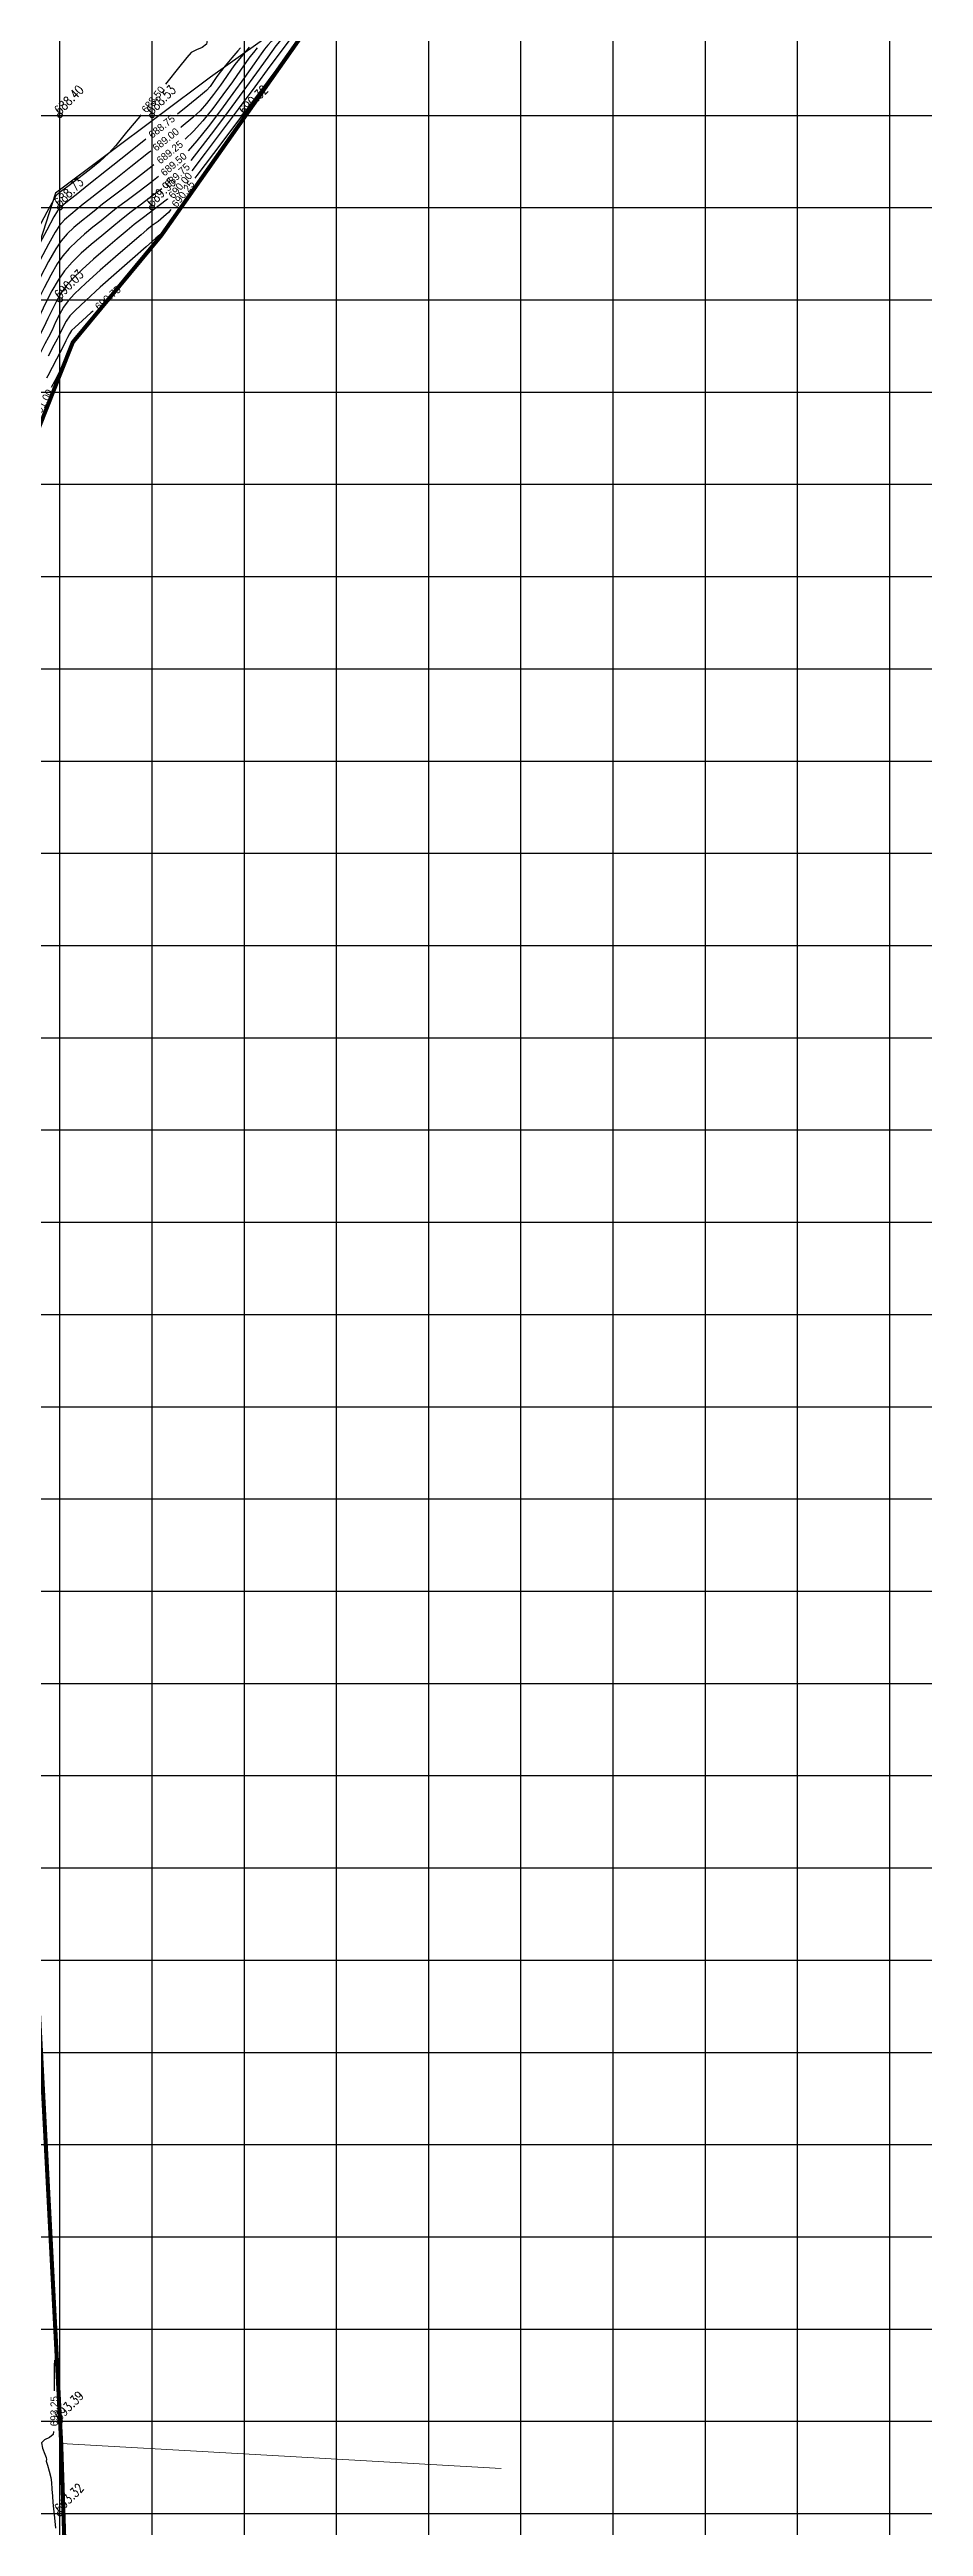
# Model space of a CAD drawing. Header units: millimetres. Extents: x 708400 to 708940, y 1331410 to 1331890.
# Drawn here: x 708709.4 to 708756.8, y 1331649.3 to 1331783.6 of the extents above; entities that cross this region are included whole.
import ezdxf

# ---------------------------------------------------------------- set-up
doc = ezdxf.new("R2010")
doc.units = ezdxf.units.MM
doc.header["$PDMODE"] = 32
doc.header["$PDSIZE"] = 0.25
for name, color, linetype in [('BLOCK LEVELS', 251, 'Continuous'), ('BOUNDARY', 7, 'Continuous'), ('CONT-MJR', 210, 'Continuous'), ('CONT-MNR', 90, 'Continuous'), ('FENCE', 11, 'Continuous'), ('grid', 4, 'Continuous'), ('nala', 190, 'Continuous')]:
    doc.layers.add(name, color=color, linetype=linetype)
doc.styles.add('RS', font='romans.shx', dxfattribs={"height": 5})
doc.linetypes.add('F-LINE', pattern='A,0.5,0.1,["X",Standard,S=0.3,R=0,X=0,Y=-0.15],0.1', length=0.7)

msp = doc.modelspace()

# ---------------------------------------------------------------- linework, layer by layer
at = {"layer": 'BLOCK LEVELS', "color": 251}
for p in [(708710, 1331780, 688.4), (708715, 1331780, 688.53), (708720, 1331780, 690.32), (708710, 1331775, 688.73), (708715, 1331775, 689.95), (708710, 1331770, 690.03), (708710, 1331655, 693.39), (708710, 1331650, 693.32)]:
    msp.add_point(p, dxfattribs=at)
at = {"layer": 'BOUNDARY', "ltscale": 0.5, "const_width": 0.221, "elevation": 692.39}
msp.add_lwpolyline([(708710.45, 1331642.1), (708710.07, 1331653.8), (708708.68, 1331680.75), (708706.25, 1331717.47), (708704.33, 1331740.93), (708704.89, 1331747.47), (708708.11, 1331761.17), (708710.7, 1331767.7), (708715.5, 1331773.49), (708723.47, 1331784.82), (708743.11, 1331815.42), (708661.23, 1331819.56), (708617.7, 1331798.96), (708573.07, 1331758.94), (708572.73, 1331724.14), (708515.7, 1331722), (708515.6, 1331697.78), (708517.77, 1331681.44), (708519.21, 1331658.97), (708520.12, 1331654.4), (708517.91, 1331623.96)], dxfattribs=at)
at = {"layer": 'CONT-MJR', "flags": 128}
for points, elevation in [([(708723.98, 1331787.76), (708723.62, 1331787.25), (708723.16, 1331786.62), (708722.75, 1331786.07), (708722.44, 1331785.66), (708722.32, 1331785.47), (708722.26, 1331785.3), (708722.22, 1331785.15), (708722.16, 1331785.03), (708722.09, 1331784.92), (708721.99, 1331784.76), (708721.82, 1331784.5), (708721.64, 1331784.24), (708721.47, 1331784.03), (708721.28, 1331783.81), (708721.1, 1331783.59), (708720.92, 1331783.34), (708720.54, 1331782.8), (708720.01, 1331782.06), (708719.38, 1331781.19), (708718.71, 1331780.27), (708718.04, 1331779.38), (708717.42, 1331778.61), (708716.95, 1331778.08)], 689.5), ([(708718.14, 1331786.14), (708718.11, 1331785.57), (708718.07, 1331784.8), (708718.01, 1331784.18), (708717.95, 1331783.86), (708717.72, 1331783.68), (708717.4, 1331783.55), (708717.11, 1331783.4), (708716.89, 1331783.14), (708716.43, 1331782.57), (708715.8, 1331781.78), (708715.72, 1331781.69)], 688.5), ([(708723.95, 1331786.25), (708723.95, 1331786.25), (708723.79, 1331785.99), (708723.59, 1331785.71), (708723.37, 1331785.4), (708723.18, 1331785.15), (708723.09, 1331785.03), (708723.08, 1331784.97), (708723.06, 1331784.91), (708722.98, 1331784.79), (708722.87, 1331784.63), (708722.79, 1331784.53), (708722.7, 1331784.42), (708722.52, 1331784.18), (708722.06, 1331783.56), (708721.39, 1331782.66), (708720.57, 1331781.55), (708719.67, 1331780.34), (708718.75, 1331779.11), (708717.88, 1331777.95), (708717.15, 1331776.99)], 690), ([(708720.27, 1331783.69), (708720.03, 1331783.4), (708719.74, 1331783.06), (708719.49, 1331782.76), (708719.31, 1331782.5), (708719.03, 1331782.11), (708718.7, 1331781.63), (708718.33, 1331781.13), (708717.95, 1331780.65), (708717.6, 1331780.24), (708717.21, 1331779.89), (708716.57, 1331779.36), (708716.55, 1331779.34)], 689), ([(708714.39, 1331780.02), (708714.33, 1331779.94), (708713.62, 1331779.08), (708713.03, 1331778.37), (708712.63, 1331777.93), (708712.16, 1331777.5), (708711.58, 1331777.02), (708710.97, 1331776.55), (708710.43, 1331776.14), (708710.04, 1331775.85), (708709.88, 1331775.73), (708709.83, 1331775.69), (708709.78, 1331775.64), (708709.65, 1331775.4), (708709.3, 1331774.75), (708708.81, 1331773.83), (708708.22, 1331772.73), (708707.6, 1331771.57), (708707.01, 1331770.47), (708706.55, 1331769.61)], 688.5), ([(708714.93, 1331778.05), (708714.81, 1331777.96), (708713.85, 1331777.21), (708712.94, 1331776.49), (708712.15, 1331775.88), (708711.57, 1331775.42), (708711.27, 1331775.18), (708710.94, 1331774.91), (708710.59, 1331774.62), (708710.25, 1331774.33), (708709.97, 1331774.02), (708709.75, 1331773.67), (708709.39, 1331773.02), (708708.93, 1331772.17), (708708.43, 1331771.22), (708707.93, 1331770.27), (708707.5, 1331769.43), (708707.17, 1331768.79), (708707.13, 1331768.72)], 689), ([(708715.34, 1331776.68), (708714.99, 1331776.4), (708714.29, 1331775.87), (708713.64, 1331775.39), (708713.07, 1331774.97), (708712.65, 1331774.63), (708712.23, 1331774.28), (708711.79, 1331773.93), (708711.34, 1331773.56), (708710.91, 1331773.18), (708710.51, 1331772.79), (708710.16, 1331772.39), (708709.86, 1331771.95), (708709.51, 1331771.34), (708709.14, 1331770.65), (708708.78, 1331769.93), (708708.44, 1331769.25), (708708.16, 1331768.68), (708707.95, 1331768.27), (708707.75, 1331767.89)], 689.5), ([(708715.84, 1331775.47), (708715.83, 1331775.46), (708715.38, 1331775.11), (708714.92, 1331774.76), (708714.46, 1331774.41), (708714.03, 1331774.08), (708713.65, 1331773.75), (708713.11, 1331773.3), (708712.48, 1331772.77), (708711.83, 1331772.2), (708711.21, 1331771.64), (708710.7, 1331771.15), (708710.35, 1331770.77), (708710.07, 1331770.37), (708709.81, 1331769.93), (708709.58, 1331769.46), (708709.35, 1331768.98), (708709.12, 1331768.51), (708708.9, 1331768.07), (708708.66, 1331767.6), (708708.38, 1331767.05), (708708.34, 1331766.96)], 690), ([(708716.35, 1331774.7), (708716.33, 1331774.67), (708716.26, 1331774.58), (708716.13, 1331774.4), (708715.91, 1331774.11), (708715.66, 1331773.78), (708715.54, 1331773.62), (708715.48, 1331773.57), (708715.41, 1331773.52), (708715.21, 1331773.34), (708714.68, 1331772.88), (708713.93, 1331772.22), (708713.07, 1331771.46), (708712.19, 1331770.68), (708711.41, 1331769.97), (708710.82, 1331769.43), (708710.54, 1331769.14), (708710.34, 1331768.85), (708710.17, 1331768.53), (708710.01, 1331768.19), (708709.86, 1331767.87), (708709.68, 1331767.54), (708709.37, 1331766.94)], 690.5), ([(708710.35, 1331766.8), (708710.31, 1331766.73), (708710.22, 1331766.55), (708710.03, 1331766.2), (708709.72, 1331765.6), (708709.53, 1331765.24)], 691)]:
    msp.add_lwpolyline(points, dxfattribs=dict(at, elevation=elevation))
at = {"layer": 'CONT-MNR', "flags": 128}
for points, elevation in [([(708723.93, 1331786.94), (708723.81, 1331786.76), (708723.44, 1331786.26), (708723.09, 1331785.79), (708722.82, 1331785.42), (708722.7, 1331785.25), (708722.67, 1331785.12), (708722.63, 1331784.99), (708722.54, 1331784.85), (708722.39, 1331784.63), (708722.26, 1331784.44), (708722.14, 1331784.29), (708722.01, 1331784.15), (708721.9, 1331784.01), (708721.71, 1331783.76), (708721.28, 1331783.16), (708720.66, 1331782.31), (708719.92, 1331781.3), (708719.12, 1331780.21), (708718.32, 1331779.14), (708717.59, 1331778.18), (708717.1, 1331777.56)], 689.75), ([(708723.25, 1331784.51), (708723.19, 1331784.42), (708723.02, 1331784.2), (708722.7, 1331783.77), (708722.14, 1331783.02), (708721.29, 1331781.88), (708720.33, 1331780.6), (708719.32, 1331779.25), (708718.33, 1331777.94), (708717.43, 1331776.74), (708717.32, 1331776.59)], 690.25), ([(708719.79, 1331783.66), (708719.64, 1331783.49), (708719.33, 1331783.11), (708718.96, 1331782.68), (708718.69, 1331782.34), (708718.51, 1331782.1), (708718.33, 1331781.83), (708718.14, 1331781.57), (708717.94, 1331781.34), (708717.62, 1331781.07), (708716.93, 1331780.51), (708716.38, 1331780.07)], 688.75), ([(708720.7, 1331783.66), (708720.49, 1331783.41), (708720.29, 1331783.18), (708720.11, 1331782.92), (708719.79, 1331782.45), (708719.35, 1331781.82), (708718.84, 1331781.11), (708718.29, 1331780.38), (708717.75, 1331779.7), (708717.25, 1331779.14), (708716.8, 1331778.71)], 689.25), ([(708714.66, 1331778.7), (708713.65, 1331777.9), (708712.52, 1331777.01), (708711.56, 1331776.25), (708710.88, 1331775.7), (708710.58, 1331775.46), (708710.33, 1331775.26), (708710.09, 1331775.05), (708709.87, 1331774.83), (708709.68, 1331774.5), (708709.29, 1331773.78), (708708.76, 1331772.8), (708708.17, 1331771.68), (708707.58, 1331770.57), (708707.06, 1331769.59), (708706.86, 1331769.21)], 688.75), ([(708715.1, 1331777.32), (708714.43, 1331776.79), (708713.61, 1331776.17), (708712.89, 1331775.62), (708712.31, 1331775.19), (708711.96, 1331774.9), (708711.58, 1331774.59), (708711.17, 1331774.26), (708710.76, 1331773.92), (708710.39, 1331773.57), (708710.06, 1331773.2), (708709.78, 1331772.77), (708709.39, 1331772.07), (708708.93, 1331771.21), (708708.46, 1331770.3), (708708.03, 1331769.45), (708707.68, 1331768.77), (708707.47, 1331768.37), (708707.46, 1331768.35)], 689.25), ([(708715.53, 1331776.02), (708714.99, 1331775.61), (708714.42, 1331775.19), (708713.86, 1331774.77), (708713.34, 1331774.35), (708712.82, 1331773.92), (708712.27, 1331773.47), (708711.7, 1331773), (708711.16, 1331772.53), (708710.67, 1331772.05), (708710.25, 1331771.58), (708709.9, 1331771.06), (708709.56, 1331770.48), (708709.24, 1331769.85), (708708.94, 1331769.24), (708708.67, 1331768.66), (708708.43, 1331768.17), (708708.19, 1331767.72), (708708.07, 1331767.49)], 689.75), ([(708716.02, 1331774.9), (708715.88, 1331774.73), (708715.62, 1331774.49), (708715.32, 1331774.25), (708715.01, 1331774.02), (708714.72, 1331773.8), (708714.4, 1331773.52), (708713.79, 1331773), (708713.02, 1331772.33), (708712.19, 1331771.6), (708711.41, 1331770.9), (708710.79, 1331770.32), (708710.44, 1331769.95), (708710.2, 1331769.6), (708709.98, 1331769.2), (708709.77, 1331768.78), (708709.58, 1331768.36), (708709.38, 1331767.97), (708709.19, 1331767.61), (708708.92, 1331767.08), (708708.67, 1331766.59)], 690.25), ([(708711.8, 1331769.39), (708711.7, 1331769.31), (708711.21, 1331768.87), (708710.82, 1331768.51), (708710.63, 1331768.33), (708710.52, 1331768.16), (708710.42, 1331767.96), (708710.33, 1331767.77), (708710.17, 1331767.47), (708709.82, 1331766.79), (708709.34, 1331765.88), (708709.28, 1331765.75)], 690.75), ([(708709.84, 1331658.16), (708709.84, 1331658.17), (708709.81, 1331658.2), (708709.75, 1331658.27), (708709.7, 1331658.32), (708709.69, 1331658.03), (708709.69, 1331657.31), (708709.69, 1331656.65)], 693.25), ([(708709.65, 1331654.45), (708709.63, 1331654.29), (708709.44, 1331654.13), (708709.17, 1331654), (708709.01, 1331653.84), (708709.05, 1331653.55), (708709.18, 1331653.21), (708709.26, 1331653.03), (708709.27, 1331652.93), (708709.26, 1331652.84), (708709.28, 1331652.79), (708709.33, 1331652.63), (708709.42, 1331652.29), (708709.5, 1331651.95), (708709.54, 1331651.69), (708709.57, 1331651.33), (708709.6, 1331650.95), (708709.62, 1331650.59), (708709.66, 1331650.25), (708709.7, 1331649.76), (708709.76, 1331649.2)], 693.25)]:
    msp.add_lwpolyline(points, dxfattribs=dict(at, elevation=elevation))
at = {"layer": 'FENCE', "linetype": 'F-LINE', "lineweight": 5, "ltscale": 0.5, "elevation": 693.44}
msp.add_lwpolyline([(708710.07, 1331653.8), (708719.63, 1331653.26), (708733.92, 1331652.45)], dxfattribs=at)
at = {"layer": 'grid'}
for p, q in [((708710, 1331410), (708710, 1331890)), ((708715, 1331410), (708715, 1331890)), ((708720, 1331410), (708720, 1331890)), ((708725, 1331410), (708725, 1331890)), ((708730, 1331410), (708730, 1331890)), ((708735, 1331410), (708735, 1331890)), ((708740, 1331410), (708740, 1331890)), ((708745, 1331410), (708745, 1331890)), ((708750, 1331410), (708750, 1331890)), ((708755, 1331410), (708755, 1331890)), ((708400, 1331780), (708845, 1331780)), ((708400, 1331775), (708845, 1331775)), ((708400, 1331770), (708845, 1331770)), ((708400, 1331765), (708845, 1331765)), ((708400, 1331760), (708845, 1331760)), ((708400, 1331755), (708845, 1331755)), ((708400, 1331750), (708845, 1331750)), ((708400, 1331745), (708845, 1331745)), ((708400, 1331740), (708845, 1331740)), ((708400, 1331735), (708845, 1331735)), ((708400, 1331730), (708845, 1331730)), ((708400, 1331725), (708845, 1331725)), ((708400, 1331720), (708845, 1331720)), ((708400, 1331715), (708845, 1331715)), ((708400, 1331710), (708845, 1331710)), ((708400, 1331705), (708845, 1331705)), ((708400, 1331700), (708845, 1331700)), ((708400, 1331695), (708845, 1331695)), ((708400, 1331690), (708845, 1331690)), ((708400, 1331685), (708845, 1331685)), ((708400, 1331680), (708845, 1331680)), ((708400, 1331675), (708845, 1331675)), ((708400, 1331670), (708845, 1331670)), ((708400, 1331665), (708845, 1331665)), ((708400, 1331660), (708845, 1331660)), ((708400, 1331655), (708845, 1331655)), ((708400, 1331650), (708845, 1331650))]:
    msp.add_line(p, q, dxfattribs=at)
at = {"layer": 'nala', "elevation": 689.11}
msp.add_lwpolyline([(708761, 1331837.74), (708746.37, 1331822.57), (708735.17, 1331806.46), (708725.69, 1331793.11), (708722.35, 1331785.05), (708718.17, 1331782.07), (708709.76, 1331775.78), (708704.08, 1331758.22), (708701.25, 1331756.13), (708697.97, 1331752.26), (708695.32, 1331749.2), (708692.54, 1331746.52), (708694.77, 1331742.97)], dxfattribs=at)

# ---------------------------------------------------------------- texts
at = {"layer": 'BLOCK LEVELS', "color": 251, "style": 'RS', "width": 0.8}
for s, p in [('688.40', (708710, 1331780, 688.4)), ('688.53', (708715, 1331780, 688.53)), ('690.32', (708720, 1331780, 690.32)), ('688.73', (708710, 1331775, 688.73)), ('689.95', (708715, 1331775, 689.95)), ('690.03', (708710, 1331770, 690.03)), ('693.39', (708710, 1331655, 693.39)), ('693.32', (708710, 1331650, 693.32))]:
    msp.add_text(s, height=0.5, rotation=45.0066, dxfattribs=at).set_placement(p)
at = {"layer": 'CONT-MJR', "char_height": 0.4, "attachment_point": 5}
for s, insert, rotation in [('{688.50}', (708715.06, 1331780.86, 688.5), 51.2948), ('{689.00}', (708715.74, 1331778.69, 689), 38.3618), ('{689.50}', (708716.17, 1331777.35, 689.5), 40.1144), ('{690.00}', (708716.53, 1331776.2, 690), 50.0482), ('{691.00}', (708709.08, 1331764.38, 691), 62.2541)]:
    msp.add_mtext(s, dxfattribs=dict(at, insert=insert, rotation=rotation))
at = {"layer": 'CONT-MNR', "char_height": 0.4, "attachment_point": 5}
for s, insert, rotation in [('{688.75}', (708715.52, 1331779.39, 688.75), 38.5363), ('{689.25}', (708715.96, 1331778, 689.25), 38.6708), ('{689.75}', (708716.36, 1331776.74, 689.75), 43.2372), ('{690.25}', (708716.68, 1331775.74, 690.25), 52.486), ('{690.75}', (708712.6, 1331770.1, 690.75), 41.4822), ('{693.25}', (708709.69, 1331655.55, 693.25), 89.692)]:
    msp.add_mtext(s, dxfattribs=dict(at, insert=insert, rotation=rotation))

doc.saveas('drawing.dxf')
